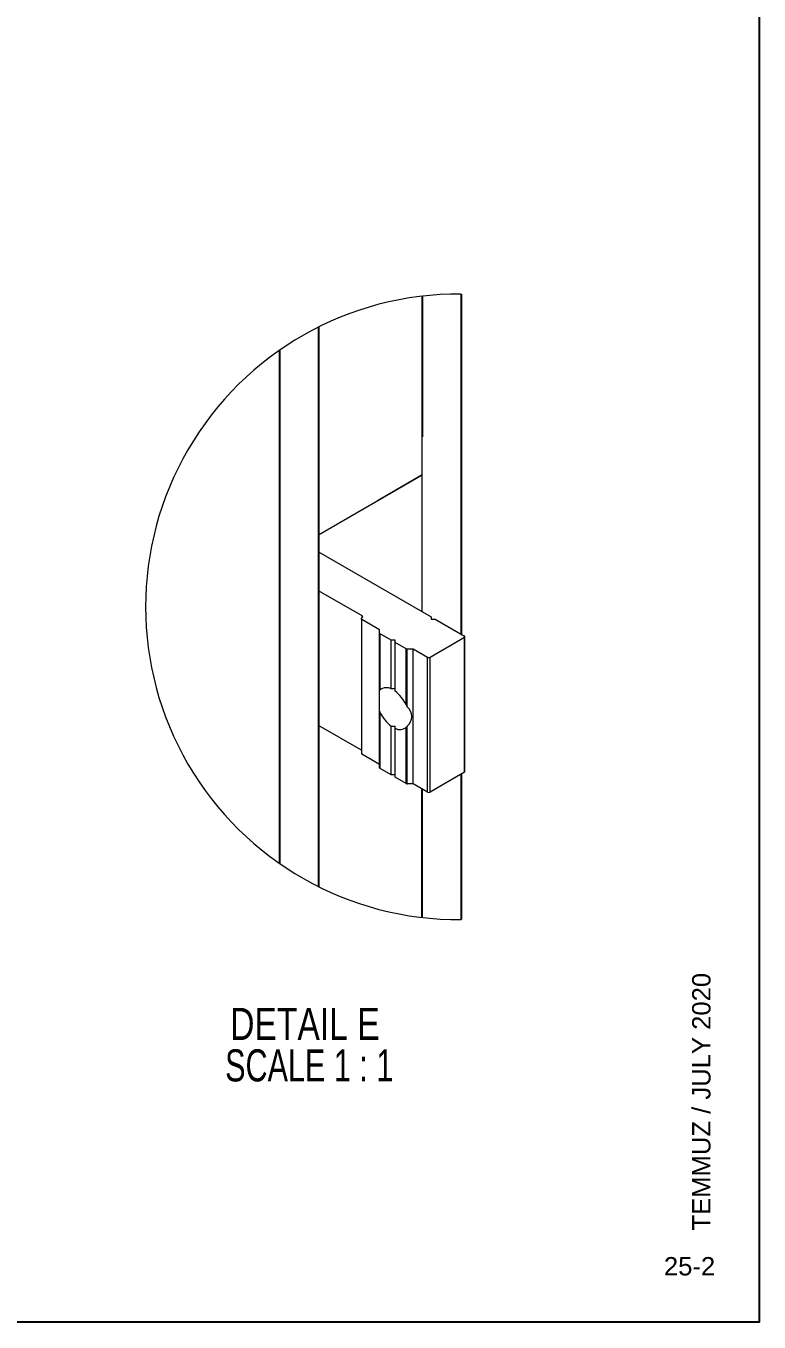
# Model space of a CAD drawing. Header units: millimetres. Extents: x 1277 to 3999, y 63 to 707.
# Drawn here: x 3919.2 to 3999.2, y 409.6 to 550.9 of the extents above; entities that cross this region are included whole.
import ezdxf

# ---------------------------------------------------------------- set-up
doc = ezdxf.new("R2010")
doc.units = ezdxf.units.MM
doc.linetypes.add('CENTER', pattern=[50.8, 31.75, -6.35, 6.35, -6.35])
doc.layers.add('ANTET', color=7, linetype='Continuous')
doc.layers.add('ANTET_K', color=179, linetype='Continuous')
doc.layers.add('TABLO', color=7, linetype='Continuous', lineweight=15)
doc.styles.add('SLDTEXTSTYLE3', font='TXT', dxfattribs={"width": 0.75})
doc.styles.add('SLDTEXTSTYLE5', font='TXT', dxfattribs={"width": 0.681818})

# ---------------------------------------------------------------- blocks, each defined once
blk = doc.blocks.new('SW_NOTE_5')
at = {"layer": 'TABLO', "color": 0, "char_height": 3.5, "attachment_point": 2}
for s, insert, style in [('{\\fArial|b0|i0|c0|p34;\\C255;D\\fArial|b0|i0|c162|p34;ET\\fArial|b0|i0|c0|p34;A\\fArial|b0|i0|c162|p34;IL\\fArial|b0|i0|c0|p34; \\fArial|b0|i0|c162|p34;E}', (9.08, 4.51), 'SLDTEXTSTYLE3'), ('{\\fArial|b0|i0|c162|p34;\\C255;S\\fArial|b0|i0|c0|p34;CA\\fArial|b0|i0|c162|p34;LE\\fArial|b0|i0|c0|p34; \\fArial|b0|i0|c162|p34;1\\fArial|b0|i0|c0|p34; \\fArial|b0|i0|c162|p34;:\\fArial|b0|i0|c0|p34; \\fArial|b0|i0|c162|p34;1}', (9.55, -0.01), 'SLDTEXTSTYLE5')]:
    blk.add_mtext(s, dxfattribs=dict(at, insert=insert, style=style))
blk = doc.blocks.new('MN60SC.S.1')
at = {"layer": 'ANTET_K', "color": 252}
blk.add_lwpolyline([(9907.25, 888.56), (9907.25, 1185.56), (10117.25, 1185.56), (10117.25, 888.56)], close=True, dxfattribs=at)

msp = doc.modelspace()

# ---------------------------------------------------------------- linework, layer by layer
at = {"color": 140}
for p, q in [((3966.692, 521.669), (3966.692, 484.585)), ((3962.449, 521.442), (3962.449, 506.109)), ((3951.135, 518.07), (3951.135, 457.051)), ((3946.893, 515.55), (3946.893, 459.571)), ((3966.692, 469.316), (3966.692, 453.453)), ((3962.449, 453.68), (3962.449, 467.683))]:
    msp.add_line(p, q, dxfattribs=at)
at = {"color": 7, "linetype": 'Continuous', "lineweight": 15}
for p, q in [((3962.449, 506.109), (3962.449, 506.109)), ((3962.449, 487.034), (3962.449, 506.109)), ((3951.135, 495.411), (3962.449, 501.942)), ((3962.449, 501.942), (3957.57, 499.126)), ((3957.57, 499.126), (3957.57, 499.126)), ((3957.57, 499.125), (3957.57, 499.126)), ((3951.135, 493.565), (3963.439, 486.463)), ((3955.9, 486.57), (3951.135, 489.32)), ((3955.833, 486.307), (3955.939, 486.439)), ((3963.439, 486.463), (3963.439, 486.218)), ((3955.814, 486.259), (3955.814, 471.561)), ((3957.794, 485.068), (3955.873, 486.177)), ((3955.873, 471.479), (3955.873, 486.177)), ((3957.794, 484.707), (3957.794, 485.068)), ((3963.439, 486.218), (3963.863, 486.218)), ((3963.863, 486.218), (3967.045, 484.381)), ((3957.794, 478.412), (3957.794, 484.707)), ((3959.055, 483.932), (3957.853, 484.626)), ((3957.853, 478.502), (3957.853, 484.626)), ((3959.479, 483.932), (3959.055, 483.932)), ((3959.055, 478.61), (3959.055, 483.932)), ((3959.479, 483.687), (3959.479, 483.932)), ((3960.681, 482.993), (3959.479, 483.687)), ((3959.479, 478.365), (3959.479, 483.687)), ((3967.045, 484.218), (3963.297, 482.054)), ((3967.045, 469.52), (3967.045, 484.218)), ((3967.104, 469.601), (3967.104, 484.299)), ((3960.681, 476.869), (3960.681, 482.993)), ((3961.447, 482.959), (3960.823, 482.959)), ((3960.823, 476.664), (3960.823, 482.959)), ((3963.015, 482.054), (3961.447, 482.959)), ((3961.447, 468.261), (3961.447, 482.959)), ((3963.015, 467.356), (3963.015, 482.054)), ((3963.297, 467.356), (3963.297, 482.054)), ((3957.794, 476.305), (3957.794, 478.412)), ((3957.794, 470.01), (3957.794, 476.305)), ((3957.853, 469.928), (3957.853, 476.052)), ((3955.814, 471.921), (3951.135, 474.622)), ((3959.055, 469.234), (3959.055, 474.556)), ((3959.479, 474.311), (3959.479, 474.542)), ((3959.479, 468.989), (3959.479, 474.311)), ((3960.681, 468.295), (3960.681, 474.419)), ((3960.823, 468.261), (3960.823, 474.557)), ((3957.794, 470.37), (3955.873, 471.479)), ((3959.055, 469.234), (3957.853, 469.928)), ((3967.045, 469.52), (3963.297, 467.356)), ((3959.479, 469.234), (3959.055, 469.234)), ((3960.681, 468.295), (3959.479, 468.989)), ((3961.447, 468.261), (3960.823, 468.261)), ((3963.015, 467.356), (3961.447, 468.261))]:
    msp.add_line(p, q, dxfattribs=at)
at = {"color": 8, "linetype": 'Continuous', "lineweight": 15}
msp.add_line((3955.9, 486.39), (3955.9, 486.57), dxfattribs=at)
at = {"color": 7, "linetype": 'Continuous', "lineweight": 15, "flags": 128}
for points in [[(3955.873, 486.177), (3955.853, 486.19), (3955.837, 486.205), (3955.825, 486.221), (3955.817, 486.239), (3955.814, 486.256), (3955.816, 486.274), (3955.822, 486.291), (3955.833, 486.307)], [(3955.939, 486.439), (3955.95, 486.456), (3955.957, 486.473), (3955.958, 486.491), (3955.955, 486.508), (3955.948, 486.525), (3955.936, 486.541), (3955.92, 486.556), (3955.9, 486.57)]]:
    msp.add_lwpolyline(points, dxfattribs=at)
at = {"color": 0, "linetype": 'CENTER', "lineweight": 0, "ltscale": 5}
msp.add_arc((3966.387, 487.561), 34.109, 89.48797, 270.51203, dxfattribs=at)
at = {"color": 7, "linetype": 'Continuous', "lineweight": 15}
for centre, radius, start, end in [((3957.894, 484.717), 0.101, 185.70001, 245.61813), ((3967.014, 484.299), 0.0873, 290.78917, 69.21083), ((3960.817, 483.248), 0.289, 241.95925, 271.1429), ((3963.156, 482.327), 0.307, 242.60984, 297.39016), ((3958.532, 477.685), 1.062, 60.50009, 129.75278), ((3959.479, 472.528), 6.097, 89.99604, 93.98644), ((3957.118, 475.236), 3.92, 24.61922, 52.95628), ((3959.931, 475.61), 1.38, 310.23471, 49.76529), ((3961.416, 477.685), 3.92, 204.61881, 232.95736), ((3959.479, 480.638), 6.097, 266.01362, 270.00402), ((3960.002, 475.236), 1.062, 240.49975, 309.75321), ((3955.913, 471.57), 0.0988, 185.09762, 246.2344), ((3957.894, 470.02), 0.101, 185.70101, 245.6172), ((3967.004, 469.611), 0.101, 294.3815, 354.30028), ((3960.817, 468.55), 0.289, 241.95983, 271.14263), ((3963.156, 467.629), 0.307, 242.61106, 297.38894)]:
    msp.add_arc(centre, radius, start, end, dxfattribs=at)
for points, knots in [([(3957.794, 478.412), (3957.801, 478.43), (3957.814, 478.465), (3957.84, 478.49), (3957.853, 478.502)], [0, 0, 0, 0, 0.5343199, 1, 1, 1, 1]), ([(3960.681, 476.869), (3960.711, 476.814), (3960.75, 476.74), (3960.808, 476.679), (3960.823, 476.664)], [0, 0, 0, 0, 0.7443854, 1, 1, 1, 1]), ([(3957.853, 476.052), (3957.83, 476.112), (3957.798, 476.195), (3957.795, 476.282), (3957.794, 476.305)], [0, 0, 0, 0, 0.7335456, 1, 1, 1, 1]), ([(3960.823, 474.557), (3960.791, 474.526), (3960.743, 474.48), (3960.696, 474.434), (3960.681, 474.419)], [0, 0, 0, 0, 0.68042919, 1, 1, 1, 1])]:
    msp.add_open_spline(points, degree=3, knots=knots, dxfattribs=at)

# ---------------------------------------------------------------- block references
at = {"layer": 'ANTET', "color": 0}
msp.add_blockref('MN60SC.S.1', (-6118.067, -479.002), dxfattribs=at)
at = {"layer": 'TABLO'}
msp.add_blockref('SW_NOTE_5', (3940.576, 439.313), dxfattribs=at)

# ---------------------------------------------------------------- texts
at = {"insert": (3991.885, 419.542), "char_height": 2, "width": 44.87301, "attachment_point": 1, "rotation": 90}
msp.add_mtext('{\\fArial Unicode MS|b0|i0|c0|p34;{\\C7;TEMMUZ / JULY 2020}}', dxfattribs=at)
at = {"insert": (3994.396, 416.646), "char_height": 2, "width": 4.43689, "attachment_point": 3}
msp.add_mtext('{\\fArial Unicode MS|b0|i0|c0|p0;{\\C7;25-2}}', dxfattribs=at)

doc.saveas('drawing.dxf')
